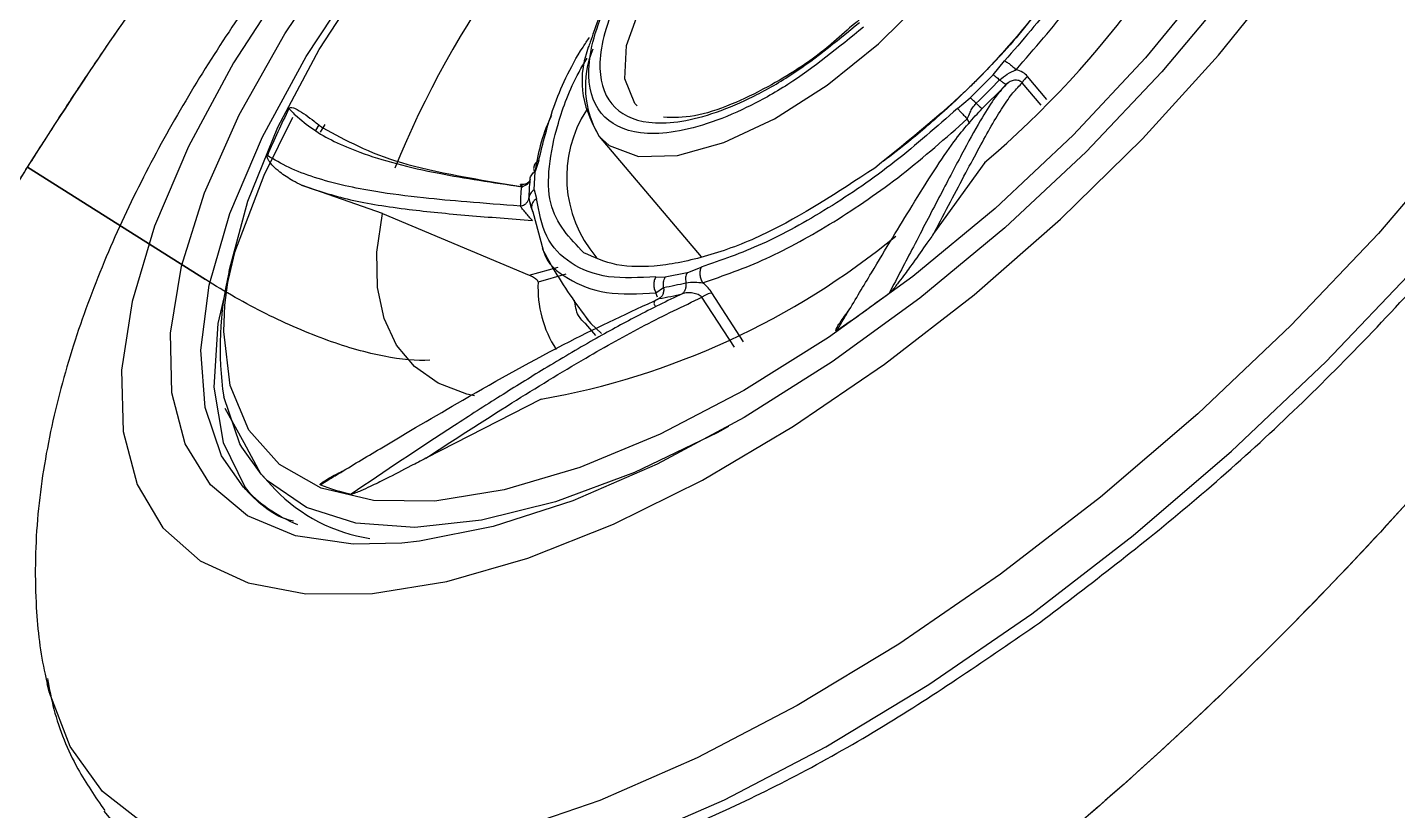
# Model space of a CAD drawing. Extents: x 956 to 1028, y 499 to 635.
# Drawn here: x 1012.891 to 1014.138, y 529.02 to 529.732 of the extents above; entities that cross this region are included whole.
import ezdxf

# ---------------------------------------------------------------- set-up
doc = ezdxf.new("R2010")
doc.units = 0
doc.header["$MEASUREMENT"] = 0
for name, color, linetype in [('1', 4, 'Continuous'), ('BDIM_CYAN', 4, 'Continuous'), ('DIM', 3, 'Continuous')]:
    doc.layers.add(name, color=color, linetype=linetype)

# ---------------------------------------------------------------- blocks, each defined once
blk = doc.blocks.new('MINI 2IN')
at = {"layer": 'BDIM_CYAN', "color": 3}
for p, q in [((-0.0102, -0.3457), (0.0663, -0.3294)), ((-0.0906, -0.3502), (-0.0918, -0.3775)), ((-0.0832, -0.3498), (-0.0843, -0.3764)), ((0.262, -0.3725), (0.2534, -0.4249)), ((-0.072, -0.3856), (-0.0749, -0.3851)), ((-0.0239, -0.3809), (-0.0251, -0.3857)), ((0.2715, -0.3743), (0.2628, -0.428)), ((-0.0695, -0.3996), (-0.0401, -0.3981)), ((-0.0248, -0.3988), (-0.0401, -0.3981)), ((-0.0695, -0.3996), (-0.0858, -0.402)), ((0.2578, -0.4536), (0.245, -0.4487)), ((0.2337, -0.5991), (0.2386, -0.4558)), ((0.2578, -0.4536), (0.2753, -0.4638)), ((0.2911, -0.4591), (0.2826, -0.4581)), ((0.2927, -0.455), (0.2911, -0.4591)), ((0.2956, -0.4541), (0.2957, -0.4542)), ((0.4336, -0.4577), (0.5473, -0.4884)), ((0.2813, -0.4699), (0.2753, -0.4638)), ((0.3576, -0.467), (0.3573, -0.4809)), ((0.3404, -0.5266), (0.364, -0.5383)), ((0.3657, -0.5486), (0.3412, -0.5362)), ((0.4268, -0.6799), (0.3657, -0.5486)), ((0.3246, -0.5891), (0.3411, -0.5568)), ((0.6682, -0.5784), (0.6681, -0.5597)), ((0.9392, -0.5704), (0.9463, -0.5575)), ((0.6605, -0.6105), (0.6682, -0.5786)), ((0.6682, -0.5784), (0.6648, -0.6085)), ((0.3103, -0.603), (0.3138, -0.5958)), ((0.3227, -0.5931), (0.3211, -0.5965)), ((0.3228, -0.5931), (0.3221, -0.5934)), ((0.3103, -0.603), (0.2984, -0.6147)), ((0.6523, -0.6452), (0.6605, -0.6105)), ((0.2891, -0.62), (0.2984, -0.6147)), ((0.4268, -0.6799), (0.4641, -0.7484)), ((0.4114, -0.7751), (0.419, -0.7728)), ((0.421, -0.7765), (0.4154, -0.7783))]:
    blk.add_line(p, q, dxfattribs=at)
at = {"layer": 'BDIM_CYAN', "color": 3, "flags": 128}
for points in [[(0.2342, -0.0129), (0.118, -0.0035), (0, 0), (-0.1183, -0.0026), (-0.2352, -0.0111), (-0.349, -0.0256), (-0.4581, -0.0457), (-0.5611, -0.0713), (-0.6565, -0.1018), (-0.7428, -0.137), (-0.819, -0.1763), (-0.8743, -0.212)], [(0.9804, -0.4477), (0.9816, -0.4211), (0.9731, -0.3703), (0.9508, -0.3203), (0.9148, -0.2719), (0.8658, -0.2257), (0.8044, -0.1824), (0.7314, -0.1426), (0.6479, -0.1067), (0.5551, -0.0755), (0.4543, -0.0492), (0.3468, -0.0282), (0.2342, -0.0129)], [(-0.9763, -0.5737), (-0.986, -0.5543), (-1.0013, -0.5045), (-1.0027, -0.4542), (-0.9902, -0.4042), (-0.9642, -0.355), (-0.9248, -0.3075), (-0.8727, -0.2623), (-0.8086, -0.22), (-0.7334, -0.1812), (-0.6481, -0.1465), (-0.554, -0.1163), (-0.4523, -0.0911), (-0.3445, -0.0713), (-0.2322, -0.057), (-0.1168, -0.0485), (0, -0.046), (0.1165, -0.0494), (0.2311, -0.0587)], [(0.2311, -0.0587), (0.3423, -0.0738), (0.4484, -0.0945), (0.548, -0.1205), (0.6396, -0.1514), (0.722, -0.1867), (0.794, -0.2261), (0.8547, -0.2688), (0.9031, -0.3144), (0.9386, -0.3622), (0.9606, -0.4115), (0.969, -0.4617), (0.9634, -0.5119), (0.9442, -0.5616), (0.9406, -0.568)], [(0.1808, -0.2711), (0.0779, -0.2631), (-0.0267, -0.261), (-0.1311, -0.265), (-0.2335, -0.2749), (-0.332, -0.2906), (-0.4249, -0.3118), (-0.5105, -0.3381), (-0.5872, -0.3691)], [(0.3457, -0.8963), (0.4351, -0.8725), (0.5165, -0.8438), (0.5883, -0.8107), (0.6494, -0.7739), (0.6986, -0.7339), (0.735, -0.6915), (0.7579, -0.6474), (0.7671, -0.6025), (0.7623, -0.5574), (0.7435, -0.5132), (0.7112, -0.4704), (0.666, -0.4299), (0.6085, -0.3925), (0.5399, -0.3587), (0.4613, -0.3291), (0.3742, -0.3044), (0.2801, -0.285), (0.1808, -0.2711)], [(-0.5787, -0.4062), (-0.5335, -0.3843), (-0.4575, -0.3552), (-0.373, -0.3309), (-0.2816, -0.3118), (-0.185, -0.2984), (-0.0851, -0.2909), (0.0161, -0.2895), (0.1166, -0.2941), (0.2146, -0.3047), (0.308, -0.3211), (0.3952, -0.3429), (0.4743, -0.3698), (0.5439, -0.4012), (0.6025, -0.4365), (0.6154, -0.4459)], [(-0.275, -0.3315), (-0.1825, -0.3178), (-0.0865, -0.31), (0.011, -0.3083), (0.1079, -0.3128), (0.2021, -0.3233), (0.2917, -0.3395), (0.3747, -0.3613), (0.4494, -0.388), (0.5141, -0.4192), (0.5676, -0.4541), (0.6085, -0.492), (0.6362, -0.5322), (0.6499, -0.5737), (0.6494, -0.6157), (0.6347, -0.6573), (0.6061, -0.6975), (0.5892, -0.7147)], [(0.324, -0.3246), (0.3355, -0.3274), (0.4155, -0.3513), (0.4867, -0.3798), (0.5477, -0.4125), (0.5972, -0.4486), (0.6342, -0.4874), (0.6579, -0.5281), (0.6679, -0.5699), (0.6682, -0.5784)], [(0.6154, -0.4459), (0.6491, -0.475), (0.6827, -0.516), (0.7028, -0.5586), (0.7088, -0.6021), (0.7007, -0.6455), (0.6786, -0.6881), (0.643, -0.729), (0.5946, -0.7675), (0.5342, -0.8027), (0.4632, -0.834), (0.3827, -0.8608), (0.2946, -0.8825), (0.2003, -0.8988), (0.1018, -0.9092), (0.0011, -0.9137), (-0.1001, -0.9121), (-0.1996, -0.9045)], [(0.3535, -0.4838), (0.3538, -0.4784), (0.3527, -0.4651)], [(0.2337, -0.5991), (0.2325, -0.587), (0.2194, -0.5616), (0.1926, -0.5385), (0.1535, -0.5188), (0.1046, -0.5037), (0.0486, -0.4942), (-0.0111, -0.4907), (-0.0712, -0.4934), (-0.1282, -0.5023), (-0.1786, -0.5168), (-0.2197, -0.536), (-0.249, -0.5589), (-0.2647, -0.584), (-0.2673, -0.6014)], [(0.4765, -0.5006), (0.4806, -0.5066), (0.4932, -0.5316), (0.499, -0.5571), (0.498, -0.5827), (0.4901, -0.6081), (0.4755, -0.633), (0.4543, -0.6571), (0.4268, -0.6799)], [(0.4288, -0.7997), (0.4836, -0.7781), (0.5505, -0.7442), (0.6052, -0.7065), (0.6468, -0.6659), (0.6742, -0.6231), (0.6869, -0.5792), (0.6875, -0.5719)], [(0.6879, -0.5806), (0.6835, -0.6151), (0.6651, -0.6577), (0.6329, -0.6988), (0.5875, -0.7376), (0.5298, -0.7732), (0.4609, -0.805), (0.3823, -0.8323), (0.2956, -0.8545), (0.2025, -0.8713), (0.105, -0.8821), (0.0049, -0.8869), (-0.0955, -0.8856), (-0.1944, -0.8781), (-0.2896, -0.8646), (-0.3793, -0.8453), (-0.4616, -0.8208), (-0.5349, -0.7914), (-0.5976, -0.7578), (-0.6485, -0.7207), (-0.6866, -0.6808), (-0.711, -0.6389), (-0.7212, -0.5959), (-0.7216, -0.5871)], [(0.1894, -0.5965), (0.1894, -0.5995), (0.1812, -0.6224), (0.1595, -0.6437), (0.1257, -0.6619), (0.0823, -0.6757), (0.0321, -0.6843), (-0.0214, -0.687), (-0.0746, -0.6837), (-0.1239, -0.6745), (-0.1659, -0.6601), (-0.1977, -0.6416), (-0.2171, -0.62), (-0.223, -0.5985)], [(0.6648, -0.6085), (0.6639, -0.612), (0.6461, -0.6534)], [(0.5892, -0.7147), (0.5643, -0.7356), (0.51, -0.7707), (0.4446, -0.8021), (0.3693, -0.8291), (0.2858, -0.8511), (0.1958, -0.8677), (0.1013, -0.8784), (0.0043, -0.8832), (-0.0932, -0.8818), (-0.189, -0.8743)]]:
    blk.add_lwpolyline(points, dxfattribs=at)
at = {"layer": 'BDIM_CYAN', "color": 3}
for centre, radius, start, end in [((-0.0007, -1.7166), 1.4069, 82.1214, 84.5063), ((-0.0392, -1.2344), 0.8891, 88.1322, 115.6833), ((0.0602, -1.0495), 0.6998, 57.7508, 87.181), ((-0.0142, -1.2357), 0.8525, 91.838, 93.9301), ((-0.0142, -1.216), 0.8256, 91.838, 93.9301), ((0.1386, -0.6837), 0.2677, 57.4654, 61.8992), ((0.1437, -0.6862), 0.2764, 57.4654, 61.8992), ((0.5164, -0.5645), 0.1518, 1.8135, 39.1893), ((0.2916, -0.4655), 0.1027, 314.8561, 350.7483), ((0.477, -0.6117), 0.1753, 25.9015, 35.466), ((0.1975, -0.5164), 0.112, 284.8336, 358.1142), ((0.5471, -0.5823), 0.1408, 0.716, 25.1961), ((0.1467, -0.5816), 0.0888, 295.3042, 348.6126), ((0.198, -0.4893), 0.1642, 311.2498, 312.894), ((0.2102, -0.5022), 0.1465, 312.8315, 317.6849), ((0.2141, -0.4953), 0.1561, 311.1369, 317.6263), ((0.3995, -0.4895), 0.2961, 304.0794, 326.3967), ((0.0054, 0.0984), 0.8891, 268.1322, 295.6833), ((0.1644, -0.1307), 0.7257, 291.1104, 294.819)]:
    blk.add_arc(centre, radius, start, end, dxfattribs=at)
for points, knots in [([(0.2291, -0.0014), (0.1705, 0.0035), (0.0498, 0.0137), (-0.1076, 0.0106), (-0.235, 0.0007), (-0.3634, -0.0154), (-0.5171, -0.046), (-0.6528, -0.0897), (-0.7475, -0.1305), (-0.788, -0.1531), (-0.8083, -0.1644)], [0, 0, 0, 0, 0.1532463, 0.3156719, 0.4003608, 0.4850674, 0.6578359, 0.8306045, 0.9152934, 1, 1, 1, 1]), ([(0.7121, -0.1268), (0.7106, -0.1259), (0.6898, -0.1137), (0.6376, -0.0943), (0.5388, -0.0591), (0.4034, -0.0247), (0.2861, -0.009), (0.2291, -0.0014)], [0, 0, 0, 0, 0.01298, 0.185306, 0.357668, 0.688173, 1, 1, 1, 1]), ([(-0.0726, -0.3852), (-0.067, -0.3846), (-0.0561, -0.3835), (-0.032, -0.3765), (-0.0003, -0.3656), (0.0409, -0.3505), (0.0863, -0.3337), (0.1189, -0.3217), (0.134, -0.3161)], [0, 0, 0, 0, 0.154219, 0.301464, 0.47799, 0.661716, 0.843633, 1, 1, 1, 1]), ([(0.1922, -0.323), (0.1914, -0.3232), (0.1894, -0.3238), (0.1832, -0.3257), (0.1641, -0.3315), (0.1216, -0.3444), (0.0583, -0.3631), (-0.0027, -0.3802), (-0.0294, -0.3826), (-0.0415, -0.3836)], [0, 0, 0, 0, 0.007324, 0.019564, 0.058649, 0.192116, 0.441769, 0.746986, 1, 1, 1, 1]), ([(0.0663, -0.3294), (0.0702, -0.3285), (0.0807, -0.326), (0.0966, -0.3225), (0.1117, -0.3193), (0.1228, -0.3174), (0.1296, -0.316), (0.1336, -0.3161), (0.134, -0.3161)], [0, 0, 0, 0, 0.191782, 0.518998, 0.728969, 0.85611, 0.98384, 1, 1, 1, 1]), ([(0.1922, -0.323), (0.1923, -0.323), (0.1925, -0.323), (0.1928, -0.3231), (0.193, -0.3232), (0.193, -0.3234), (0.1927, -0.3238), (0.1904, -0.3249), (0.183, -0.327), (0.1757, -0.3285), (0.1708, -0.3295)], [0, 0, 0, 0, 0.011819, 0.023754, 0.034559, 0.046367, 0.066558, 0.129614, 0.419573, 1, 1, 1, 1]), ([(0.0663, -0.3294), (0.0464, -0.3367), (0.0069, -0.3511), (-0.0317, -0.3648), (-0.0567, -0.3722), (-0.0725, -0.3759), (-0.0804, -0.3762), (-0.0843, -0.3764)], [0, 0, 0, 0, 0.284599, 0.565427, 0.713522, 0.857932, 1, 1, 1, 1]), ([(-0.0918, -0.3775), (-0.0909, -0.3775), (-0.0892, -0.3775), (-0.087, -0.3773), (-0.0852, -0.3769), (-0.0846, -0.3766), (-0.0843, -0.3764)], [0, 0, 0, 0, 0.245337, 0.5, 0.754663, 1, 1, 1, 1]), ([(-0.0918, -0.3775), (-0.0917, -0.3794), (-0.0915, -0.3836), (-0.0893, -0.3871), (-0.0881, -0.389)], [0, 0, 0, 0, 0.459104, 1, 1, 1, 1]), ([(-0.0843, -0.3764), (-0.0842, -0.3771), (-0.0841, -0.3784), (-0.083, -0.3807), (-0.0807, -0.3832), (-0.0769, -0.385), (-0.074, -0.3852), (-0.0726, -0.3852)], [0, 0, 0, 0, 0.111418, 0.230072, 0.482003, 0.743082, 1, 1, 1, 1]), ([(-0.0251, -0.3857), (-0.0271, -0.3866), (-0.0305, -0.3882), (-0.0357, -0.3903), (-0.039, -0.3906), (-0.0407, -0.3907)], [0, 0, 0, 0, 0.40286, 0.687897, 1, 1, 1, 1]), ([(0.2535, -0.4372), (0.235, -0.4293), (0.1979, -0.4135), (0.1287, -0.3972), (0.0535, -0.3868), (0.0011, -0.3861), (-0.0251, -0.3857)], [0, 0, 0, 0, 0.25, 0.5, 0.75, 1, 1, 1, 1]), ([(-0.0881, -0.389), (-0.1135, -0.392), (-0.1642, -0.398), (-0.2321, -0.4158), (-0.2912, -0.4387), (-0.3192, -0.4579), (-0.3333, -0.4675)], [0, 0, 0, 0, 0.25, 0.5, 0.75, 1, 1, 1, 1]), ([(-0.0708, -0.3923), (-0.0738, -0.3921), (-0.0798, -0.3919), (-0.0853, -0.3899), (-0.0881, -0.389)], [0, 0, 0, 0, 0.490746, 1, 1, 1, 1]), ([(-0.0248, -0.3988), (0.0002, -0.3992), (0.051, -0.3998), (0.1241, -0.4099), (0.1914, -0.4258), (0.2272, -0.4411), (0.245, -0.4487)], [0, 0, 0, 0, 0.247011, 0.5, 0.752989, 1, 1, 1, 1]), ([(-0.3232, -0.478), (-0.3098, -0.4688), (-0.2826, -0.4502), (-0.2253, -0.4279), (-0.1592, -0.4107), (-0.1101, -0.4049), (-0.0858, -0.402)], [0, 0, 0, 0, 0.2470114, 0.5, 0.7529886, 1, 1, 1, 1]), ([(-0.1734, -0.4228), (-0.1571, -0.4193), (-0.1206, -0.4113), (-0.0387, -0.403), (0.0255, -0.4068), (0.0673, -0.4093)], [0, 0, 0, 0, 0.220848, 0.4935038, 1, 1, 1, 1]), ([(-0.1734, -0.4227), (-0.1716, -0.4222), (-0.1576, -0.4184), (-0.1319, -0.4142), (-0.1007, -0.4098), (-0.0771, -0.4076), (-0.06, -0.4064), (-0.0477, -0.4058), (-0.0341, -0.4053), (-0.0245, -0.4052), (-0.0177, -0.4051)], [0, 0, 0, 0, 0.040062, 0.30443, 0.501937, 0.645566, 0.748575, 0.821934, 0.873992, 1, 1, 1, 1]), ([(-0.0177, -0.4051), (-0.0096, -0.4052), (0.0058, -0.4053), (0.0309, -0.4063), (0.0477, -0.4077), (0.0572, -0.4086)], [0, 0, 0, 0, 0.321146, 0.61203, 1, 1, 1, 1]), ([(0.0673, -0.4093), (0.1069, -0.4156), (0.1678, -0.4252), (0.2328, -0.4508), (0.2735, -0.4745), (0.3029, -0.5014), (0.3111, -0.5207), (0.3151, -0.5302)], [0, 0, 0, 0, 0.3148498, 0.4843389, 0.6574249, 0.8305108, 1, 1, 1, 1]), ([(0.2534, -0.4249), (0.2531, -0.4267), (0.2524, -0.4307), (0.2531, -0.435), (0.2535, -0.4372)], [0, 0, 0, 0, 0.459354, 1, 1, 1, 1]), ([(0.2534, -0.4249), (0.254, -0.4252), (0.2552, -0.426), (0.2577, -0.4269), (0.2603, -0.4276), (0.262, -0.4278), (0.2628, -0.428)], [0, 0, 0, 0, 0.245337, 0.5, 0.754663, 1, 1, 1, 1]), ([(0.5473, -0.4884), (0.5168, -0.4835), (0.4609, -0.4744), (0.3832, -0.4595), (0.3183, -0.4447), (0.2811, -0.4335), (0.2628, -0.428)], [0, 0, 0, 0, 0.317509, 0.5834805, 0.7948327, 1, 1, 1, 1]), ([(0.2628, -0.428), (0.2629, -0.4286), (0.263, -0.43), (0.2641, -0.4329), (0.2663, -0.4364), (0.2698, -0.4401), (0.2725, -0.4416), (0.2739, -0.4424)], [0, 0, 0, 0, 0.111469, 0.230184, 0.482261, 0.743373, 1, 1, 1, 1]), ([(0.2647, -0.4476), (0.2625, -0.446), (0.2586, -0.4432), (0.2551, -0.439), (0.2535, -0.4372)], [0, 0, 0, 0, 0.571403, 1, 1, 1, 1]), ([(0.2739, -0.4424), (0.2887, -0.4467), (0.3172, -0.4551), (0.364, -0.4662), (0.4111, -0.476), (0.4602, -0.485), (0.5307, -0.4969), (0.583, -0.5046), (0.6198, -0.51)], [0, 0, 0, 0, 0.135552, 0.260798, 0.405842, 0.535564, 0.673856, 1, 1, 1, 1]), ([(0.9372, -0.5716), (0.9422, -0.5634), (0.9574, -0.5386), (0.9726, -0.4968), (0.9774, -0.4625), (0.9794, -0.4475)], [0, 0, 0, 0, 0.216024, 0.657932, 1, 1, 1, 1]), ([(0.2826, -0.4581), (0.2833, -0.4572), (0.2847, -0.4554), (0.2874, -0.4537), (0.29, -0.4529), (0.2916, -0.4531), (0.2923, -0.4532)], [0, 0, 0, 0, 0.266689, 0.531115, 0.778754, 1, 1, 1, 1]), ([(0.3411, -0.5568), (0.3412, -0.5566), (0.347, -0.5453), (0.3427, -0.5222), (0.3279, -0.489), (0.3034, -0.469), (0.2911, -0.4591)], [0, 0, 0, 0, 0.0073413, 0.3382277, 0.6691139, 1, 1, 1, 1]), ([(0.2923, -0.4532), (0.2932, -0.4536), (0.2949, -0.4543), (0.2971, -0.4543), (0.2984, -0.4537), (0.2991, -0.4529), (0.2996, -0.4518), (0.2997, -0.451), (0.2998, -0.4506)], [0, 0, 0, 0, 0.277554, 0.532524, 0.651828, 0.767234, 0.882133, 1, 1, 1, 1]), ([(0.6347, -0.5351), (0.6339, -0.535), (0.6319, -0.5346), (0.6257, -0.5334), (0.6061, -0.5296), (0.56, -0.5205), (0.481, -0.5039), (0.384, -0.4819), (0.3209, -0.4621), (0.2923, -0.4532)], [0, 0, 0, 0, 0.007325, 0.019566, 0.058651, 0.192116, 0.441769, 0.746986, 1, 1, 1, 1]), ([(0.2813, -0.4699), (0.293, -0.4794), (0.3166, -0.4986), (0.3324, -0.531), (0.3335, -0.5641), (0.3203, -0.5853), (0.3138, -0.5958)], [0, 0, 0, 0, 0.247011, 0.5, 0.752989, 1, 1, 1, 1]), ([(0.3408, -0.5586), (0.3424, -0.552), (0.3487, -0.5267), (0.3516, -0.501), (0.3537, -0.4821)], [0, 0, 0, 0, 0.260465, 1, 1, 1, 1]), ([(0.3573, -0.4809), (0.3576, -0.4843), (0.3584, -0.4922), (0.3533, -0.4997), (0.3505, -0.5039)], [0, 0, 0, 0, 0.446283, 1, 1, 1, 1]), ([(0.5473, -0.4884), (0.5522, -0.4897), (0.5657, -0.4932), (0.5841, -0.4981), (0.6003, -0.5028), (0.6099, -0.5058), (0.6154, -0.5077), (0.6181, -0.5089), (0.6194, -0.5096), (0.6197, -0.5099), (0.6198, -0.51)], [0, 0, 0, 0, 0.191797, 0.519572, 0.729704, 0.856737, 0.930022, 0.970712, 0.992634, 1, 1, 1, 1]), ([(-0.0114, -0.5112), (0.018, -0.5127), (0.0633, -0.515), (0.1174, -0.528), (0.1542, -0.5412), (0.1839, -0.5576), (0.211, -0.5813), (0.2237, -0.6136), (0.2076, -0.6458), (0.178, -0.6692), (0.1467, -0.6852), (0.1084, -0.698), (0.0531, -0.7103), (0.0076, -0.7121), (-0.022, -0.7133)], [0, 0, 0, 0, 0.119728, 0.18418, 0.25, 0.31582, 0.380272, 0.5, 0.619728, 0.68418, 0.75, 0.81582, 0.880272, 1, 1, 1, 1]), ([(-0.2101, -0.5735), (-0.2077, -0.5707), (-0.2011, -0.563), (-0.1818, -0.5515), (-0.1488, -0.5369), (-0.1001, -0.5242), (-0.0459, -0.5174), (-0.0132, -0.5186), (-0.0015, -0.519)], [0, 0, 0, 0, 0.091323, 0.249204, 0.391299, 0.637461, 0.870614, 1, 1, 1, 1]), ([(-0.0217, -0.7077), (0.0063, -0.7066), (0.0493, -0.7049), (0.1016, -0.6933), (0.1378, -0.6812), (0.1674, -0.6661), (0.1954, -0.644), (0.2106, -0.6136), (0.1986, -0.583), (0.1729, -0.5606), (0.1449, -0.5451), (0.11, -0.5325), (0.059, -0.5203), (0.0161, -0.5181), (-0.0117, -0.5167)], [0, 0, 0, 0, 0.119728, 0.18418, 0.25, 0.31582, 0.380272, 0.5, 0.619728, 0.68418, 0.75, 0.81582, 0.880272, 1, 1, 1, 1]), ([(-0.0015, -0.519), (0.007, -0.5191), (0.0392, -0.5191), (0.0838, -0.5272), (0.1275, -0.54), (0.1596, -0.5546), (0.1722, -0.5666), (0.1786, -0.5728)], [0, 0, 0, 0, 0.1035, 0.392673, 0.575575, 0.782789, 1, 1, 1, 1]), ([(0.3095, -0.52), (0.3096, -0.5204), (0.3097, -0.5209), (0.3093, -0.5193), (0.3093, -0.5192)], [0, 0, 0, 0, 0.923749, 1, 1, 1, 1]), ([(0.3151, -0.5302), (0.3158, -0.5484), (0.3171, -0.5849), (0.2668, -0.627), (0.2218, -0.6507), (0.1986, -0.6579), (0.1939, -0.6593)], [0, 0, 0, 0, 0.373476, 0.746951, 0.948, 1, 1, 1, 1]), ([(0.6347, -0.5351), (0.6347, -0.5352), (0.6348, -0.5353), (0.6347, -0.5354), (0.6345, -0.5355), (0.6341, -0.5356), (0.6331, -0.5356), (0.6292, -0.5352), (0.6213, -0.5336), (0.6144, -0.5316), (0.6102, -0.5303)], [0, 0, 0, 0, 0.013705, 0.027544, 0.040073, 0.053766, 0.077179, 0.150296, 0.486525, 1, 1, 1, 1]), ([(0.6752, -0.5269), (0.6752, -0.5269), (0.6872, -0.5444), (0.6875, -0.5625), (0.6879, -0.5807)], [0, 0, 0, 0, 0.000935, 1, 1, 1, 1]), ([(0.3657, -0.5486), (0.3651, -0.5472), (0.3637, -0.5444), (0.3632, -0.541), (0.3635, -0.5391), (0.3639, -0.5385), (0.364, -0.5383)], [0, 0, 0, 0, 0.355757, 0.72292, 0.91627, 1, 1, 1, 1]), ([(-0.0151, -0.9487), (-0.0112, -0.9486), (0.0015, -0.9486), (0.0291, -0.9481), (0.0722, -0.9466), (0.1291, -0.9431), (0.1956, -0.9368), (0.2681, -0.9272), (0.3438, -0.9139), (0.4203, -0.8967), (0.4966, -0.8752), (0.5719, -0.8492), (0.6457, -0.8179), (0.7173, -0.7807), (0.7856, -0.7366), (0.8488, -0.6853), (0.8998, -0.6304), (0.9277, -0.5913), (0.9382, -0.5722), (0.9392, -0.5704)], [0, 0, 0, 0, 0.009814, 0.031348, 0.068465, 0.116638, 0.173235, 0.235738, 0.302165, 0.371399, 0.442731, 0.516509, 0.592953, 0.672038, 0.753482, 0.837013, 0.922838, 0.992767, 1, 1, 1, 1]), ([(0.3301, -0.5835), (0.3301, -0.5842), (0.3301, -0.5856), (0.33, -0.5888), (0.3299, -0.5928), (0.3297, -0.5973), (0.3295, -0.5995), (0.3294, -0.6005)], [0, 0, 0, 0, 0.111467, 0.230181, 0.482258, 0.743371, 1, 1, 1, 1]), ([(0.4641, -0.7484), (0.4569, -0.7356), (0.4429, -0.7106), (0.4092, -0.6688), (0.3713, -0.627), (0.3436, -0.5978), (0.3301, -0.5835)], [0, 0, 0, 0, 0.280747, 0.545552, 0.776817, 1, 1, 1, 1]), ([(0.3185, -0.6008), (0.3197, -0.5989), (0.3218, -0.5957), (0.3238, -0.5911), (0.3246, -0.5891)], [0, 0, 0, 0, 0.571399, 1, 1, 1, 1]), ([(0.1821, -0.6681), (0.1836, -0.6674), (0.2014, -0.6586), (0.2244, -0.6352), (0.2305, -0.6116), (0.2337, -0.5991)], [0, 0, 0, 0, 0.040731, 0.49375, 1, 1, 1, 1]), ([(0.3063, -0.6128), (0.307, -0.6122), (0.3085, -0.6111), (0.3114, -0.6108), (0.3143, -0.6114), (0.316, -0.6124), (0.3168, -0.6129)], [0, 0, 0, 0, 0.2666892, 0.5311152, 0.7787539, 1, 1, 1, 1]), ([(0.3294, -0.6005), (0.3408, -0.6125), (0.3621, -0.635), (0.3922, -0.6677), (0.4163, -0.6961), (0.4364, -0.7228), (0.4512, -0.746), (0.4628, -0.7689), (0.4669, -0.7825), (0.469, -0.7894)], [0, 0, 0, 0, 0.154271, 0.288952, 0.454424, 0.575072, 0.714225, 0.852753, 1, 1, 1, 1]), ([(0.2891, -0.62), (0.2756, -0.6291), (0.2482, -0.6475), (0.2088, -0.6647), (0.1832, -0.671), (0.1798, -0.6718)], [0, 0, 0, 0, 0.45918, 0.929471, 1, 1, 1, 1]), ([(0.2529, -0.6426), (0.2533, -0.6424), (0.2731, -0.6345), (0.2863, -0.6242), (0.2992, -0.6142)], [0, 0, 0, 0, 0.02364, 1, 1, 1, 1]), ([(0.3063, -0.6128), (0.3057, -0.6132), (0.3046, -0.6141), (0.3026, -0.6148), (0.3005, -0.615), (0.2991, -0.6148), (0.2984, -0.6147)], [0, 0, 0, 0, 0.257259, 0.51339, 0.762603, 1, 1, 1, 1]), ([(0.3071, -0.6121), (0.3077, -0.6119), (0.3089, -0.6115), (0.3118, -0.6118), (0.3144, -0.6131), (0.3155, -0.6144), (0.3161, -0.6149)], [0, 0, 0, 0, 0.280799, 0.543416, 0.783777, 1, 1, 1, 1]), ([(0.4147, -0.7742), (0.4069, -0.7517), (0.3911, -0.7063), (0.3411, -0.6436), (0.3158, -0.6119)], [0, 0, 0, 0, 0.495173, 1, 1, 1, 1]), ([(0.3168, -0.6129), (0.3166, -0.6135), (0.3164, -0.6146), (0.3161, -0.615), (0.3159, -0.6147), (0.3158, -0.6141), (0.3158, -0.6132), (0.3158, -0.6124), (0.3158, -0.6119)], [0, 0, 0, 0, 0.277558, 0.532524, 0.651825, 0.767232, 0.882131, 1, 1, 1, 1]), ([(0.4254, -0.7994), (0.4245, -0.7927), (0.422, -0.7735), (0.4057, -0.7328), (0.3698, -0.6777), (0.3333, -0.6331), (0.3168, -0.6129)], [0, 0, 0, 0, 0.141781, 0.406989, 0.731223, 1, 1, 1, 1]), ([(-0.0078, -0.7134), (0.0013, -0.7135), (0.0381, -0.7138), (0.0909, -0.7044), (0.146, -0.6882), (0.17, -0.6749), (0.1821, -0.6681)], [0, 0, 0, 0, 0.123269, 0.501901, 0.746612, 1, 1, 1, 1]), ([(0.4641, -0.7484), (0.4652, -0.7512), (0.4681, -0.7588), (0.4706, -0.769), (0.4717, -0.778), (0.4715, -0.7834), (0.471, -0.7865), (0.4702, -0.7882), (0.4696, -0.7891), (0.4691, -0.7894), (0.469, -0.7894)], [0, 0, 0, 0, 0.191801, 0.519634, 0.729787, 0.856818, 0.93009, 0.970764, 0.992671, 1, 1, 1, 1]), ([(0.4257, -0.8078), (0.4256, -0.8078), (0.4255, -0.8079), (0.4251, -0.8079), (0.4247, -0.8079), (0.4243, -0.8078), (0.4236, -0.8074), (0.422, -0.8056), (0.4191, -0.7979), (0.417, -0.7871), (0.4153, -0.7774), (0.4147, -0.7742)], [0, 0, 0, 0, 0.005501, 0.011055, 0.016084, 0.02158, 0.030977, 0.060324, 0.195274, 0.730604, 1, 1, 1, 1]), ([(0.4257, -0.8078), (0.4257, -0.8074), (0.4257, -0.8065), (0.4257, -0.8038), (0.4255, -0.8013), (0.4254, -0.7994)], [0, 0, 0, 0, 0.12489, 0.333597, 1, 1, 1, 1])]:
    blk.add_open_spline(points, degree=3, knots=knots, dxfattribs=at)
for points in [[(-0.0726, -0.3852), (-0.0724, -0.3853), (-0.0721, -0.3855), (-0.0717, -0.387), (-0.0712, -0.3893), (-0.0709, -0.3913), (-0.0708, -0.3923)], [(-0.0407, -0.3907), (-0.0408, -0.3897), (-0.0409, -0.3877), (-0.0411, -0.3854), (-0.0413, -0.3839), (-0.0414, -0.3837), (-0.0415, -0.3836)], [(-0.0248, -0.3988), (-0.0249, -0.3982), (-0.0249, -0.3968), (-0.025, -0.3935), (-0.0251, -0.3897), (-0.0251, -0.387), (-0.0251, -0.3857)], [(-0.0858, -0.402), (-0.0861, -0.4013), (-0.0866, -0.4), (-0.0873, -0.3967), (-0.0879, -0.3929), (-0.088, -0.3903), (-0.0881, -0.389)], [(-0.0695, -0.3996), (-0.0696, -0.3992), (-0.0699, -0.3984), (-0.0702, -0.3966), (-0.0706, -0.3946), (-0.0707, -0.393), (-0.0708, -0.3923)], [(-0.0407, -0.3907), (-0.0407, -0.3915), (-0.0406, -0.3931), (-0.0404, -0.3951), (-0.0403, -0.3969), (-0.0402, -0.3977), (-0.0401, -0.3981)], [(0.245, -0.4487), (0.2459, -0.4482), (0.2479, -0.4472), (0.2505, -0.4444), (0.2526, -0.441), (0.2532, -0.4385), (0.2535, -0.4372)], [(0.2578, -0.4536), (0.2585, -0.4533), (0.2598, -0.4528), (0.2616, -0.4514), (0.2633, -0.4497), (0.2642, -0.4483), (0.2647, -0.4476)], [(0.2739, -0.4424), (0.2731, -0.4423), (0.2715, -0.4422), (0.2689, -0.4432), (0.2665, -0.445), (0.2653, -0.4467), (0.2647, -0.4476)], [(0.2826, -0.4581), (0.2821, -0.4588), (0.2811, -0.4601), (0.2793, -0.4617), (0.2773, -0.4631), (0.2759, -0.4636), (0.2753, -0.4638)], [(0.2813, -0.4699), (0.2824, -0.4695), (0.2847, -0.4686), (0.2877, -0.466), (0.29, -0.4628), (0.2907, -0.4603), (0.2911, -0.4591)], [(0.3138, -0.5958), (0.315, -0.5958), (0.3175, -0.5959), (0.3208, -0.5946), (0.3234, -0.5923), (0.3242, -0.5902), (0.3246, -0.5891)], [(0.3103, -0.603), (0.3111, -0.6031), (0.3126, -0.6033), (0.3148, -0.6029), (0.3169, -0.6021), (0.318, -0.6012), (0.3185, -0.6008)], [(0.3294, -0.6005), (0.3285, -0.6), (0.3266, -0.599), (0.3236, -0.5987), (0.3207, -0.5992), (0.3192, -0.6003), (0.3185, -0.6008)], [(0.2891, -0.62), (0.2903, -0.6202), (0.2926, -0.6205), (0.2957, -0.6194), (0.2981, -0.6173), (0.2988, -0.6152), (0.2992, -0.6142)]]:
    blk.add_open_spline(points, degree=3, dxfattribs=at)
blk = doc.blocks.new('2026 SX')
at = {"layer": '1', "color": 3}
for p, q in [((57.1567, 17.2756), (56.9947, 17.3779)), ((56.9947, 17.3779), (57.1567, 17.2756))]:
    blk.add_line(p, q, dxfattribs=at)
for points, knots in [([(58.4571, 29.5964), (58.4107, 29.0786), (58.3642, 28.5607), (58.2945, 27.7839), (58.2714, 27.525), (58.2365, 27.1366), (58.2248, 27.0071), (58.1998, 26.7482), (58.1865, 26.6187), (58.1436, 26.2304), (58.1111, 25.9716), (58.0349, 25.4546), (57.9913, 25.1963), (57.8895, 24.6815), (57.8312, 24.4248), (57.696, 23.9147), (57.6191, 23.6613), (57.4428, 23.1604), (57.3434, 22.9129), (57.1746, 22.5493), (57.1152, 22.4293), (56.9896, 22.1925), (56.9235, 22.0755), (56.8191, 21.903), (56.7834, 21.846), (56.7103, 21.733), (56.6728, 21.677), (56.5962, 21.5662), (56.5571, 21.5112), (56.4771, 21.4026), (56.436, 21.349), (56.3529, 21.2427), (56.311, 21.1897), (56.2269, 21.0841), (56.1847, 21.0314), (56.0577, 20.8736), (55.9724, 20.7689), (55.199, 19.8309), (54.4706, 19.0293), (52.9405, 17.4991), (52.1387, 16.7705), (51.2003, 15.9963), (51.0955, 15.9109), (50.9376, 15.7838), (50.8848, 15.7416), (50.779, 15.6575), (50.7261, 15.6155), (50.6197, 15.5323), (50.5661, 15.4912), (50.4574, 15.4111), (50.4025, 15.3719), (50.236, 15.2569), (50.1228, 15.1837), (49.7776, 14.9745), (49.5399, 14.849), (49.0545, 14.6238), (48.8068, 14.5243), (48.3053, 14.3478), (48.0516, 14.2708), (47.5409, 14.1355), (47.2839, 14.0772), (46.7683, 13.9753), (46.5097, 13.9316), (45.9919, 13.8554), (45.7328, 13.8229), (45.3439, 13.7801), (45.2142, 13.7667), (44.9549, 13.7417), (44.8252, 13.73), (44.4363, 13.6952), (44.1769, 13.6719), (43.399, 13.6021), (42.8803, 13.5556), (42.3616, 13.5091)], [0, 0, 0, 0, 0.0625, 0.0625, 0.09375, 0.09375, 0.109375, 0.109375, 0.125, 0.125, 0.15625, 0.15625, 0.1875, 0.1875, 0.21875, 0.21875, 0.25, 0.25, 0.28125, 0.28125, 0.296875, 0.296875, 0.3125, 0.3125, 0.320313, 0.320313, 0.328125, 0.328125, 0.335938, 0.335938, 0.34375, 0.34375, 0.351563, 0.351563, 0.359375, 0.359375, 0.375, 0.375, 0.5, 0.5, 0.625, 0.625, 0.640625, 0.640625, 0.648438, 0.648438, 0.65625, 0.65625, 0.664063, 0.664063, 0.671875, 0.671875, 0.6875, 0.6875, 0.71875, 0.71875, 0.75, 0.75, 0.78125, 0.78125, 0.8125, 0.8125, 0.84375, 0.84375, 0.875, 0.875, 0.890625, 0.890625, 0.90625, 0.90625, 0.9375, 0.9375, 1, 1, 1, 1]), ([(58.4571, 29.5964), (58.4373, 29.3755), (58.4175, 29.1548), (58.3877, 28.8218), (58.3777, 28.7104), (58.3626, 28.5426), (58.3576, 28.4865), (58.3475, 28.3741), (58.3424, 28.3177), (58.3172, 28.0364), (58.2972, 27.8139), (58.2746, 27.5621), (58.2703, 27.513), (58.2639, 27.4418), (58.2618, 27.4187), (58.2576, 27.3717), (58.2533, 27.3236), (58.2483, 27.2684), (58.2442, 27.2224), (58.2427, 27.2062), (58.2396, 27.1721), (58.238, 27.1542), (58.2295, 27.0608), (58.2215, 26.9742), (58.2087, 26.8408), (58.2043, 26.7958), (58.1953, 26.7063), (58.1815, 26.5722), (58.1668, 26.4386), (58.1358, 26.1723), (58.1132, 25.9956), (58.0388, 25.4691), (57.98, 25.1227), (57.8375, 24.444), (57.7538, 24.1116), (57.556, 23.4649), (57.4419, 23.1505), (57.2441, 22.6949), (57.1736, 22.5455), (57.0233, 22.2526), (56.9435, 22.1092), (56.8171, 21.8996), (56.7739, 21.8306), (56.7064, 21.7275), (56.6835, 21.6933), (56.6368, 21.6247), (56.6128, 21.5903), (56.565, 21.5227), (56.5411, 21.4896), (56.5064, 21.4424), (56.4949, 21.4269), (56.4763, 21.4021), (56.4699, 21.3936), (56.4563, 21.3757), (56.449, 21.3662), (56.4344, 21.3473), (56.4272, 21.338), (56.4142, 21.3211), (56.4084, 21.3137), (56.3983, 21.3007), (56.394, 21.2953), (56.3871, 21.2863), (56.3842, 21.2827), (56.3697, 21.2643), (56.3581, 21.2495), (56.2997, 21.1756), (56.2526, 21.1163), (56.1582, 20.9982), (56.1109, 20.9395), (55.969, 20.7646), (55.8745, 20.6496), (55.4022, 20.0828), (55.0257, 19.655), (54.2821, 18.8487), (53.915, 18.4702), (53.1958, 17.7599), (52.8438, 17.4281), (52.1599, 16.808), (51.828, 16.5197), (51.4281, 16.1846), (51.349, 16.1189), (51.2311, 16.0219), (51.1919, 15.9898), (51.1136, 15.9259), (51.0744, 15.8941), (50.9573, 15.7996), (50.8803, 15.7379), (50.7993, 15.6737), (50.7904, 15.6666), (50.7727, 15.6526), (50.764, 15.6457), (50.7463, 15.6317), (50.7375, 15.6247), (50.7185, 15.6098), (50.7083, 15.6017), (50.6847, 15.5831), (50.6713, 15.5726), (50.6412, 15.5491), (50.6243, 15.536), (50.5882, 15.5084), (50.5691, 15.4939), (50.5303, 15.4648), (50.5104, 15.4501), (50.45, 15.406), (50.4088, 15.3766), (50.3273, 15.3198), (50.2866, 15.2922), (50.1647, 15.2111), (50.0831, 15.1595), (49.8375, 15.011), (49.6729, 14.9208), (49.1783, 14.6727), (48.8477, 14.5372), (48.3568, 14.3667), (48.194, 14.3154), (47.871, 14.2218), (47.7108, 14.1797), (47.3935, 14.1031), (47.2365, 14.0686), (46.9264, 14.006), (46.7732, 13.9778), (46.4721, 13.9268), (46.3241, 13.9039), (46.0341, 13.8623), (45.8918, 13.8437), (45.6806, 13.8179), (45.6106, 13.8097), (45.5055, 13.7979), (45.4706, 13.794), (45.4006, 13.7864), (45.3656, 13.7827), (45.1922, 13.7645), (45.0585, 13.7515), (44.9174, 13.7384), (44.8905, 13.7359), (44.8398, 13.7313), (44.8162, 13.7292), (44.7715, 13.7252), (44.7504, 13.7233), (44.7096, 13.7196), (44.6898, 13.7179), (44.5922, 13.7092), (44.5201, 13.7027), (44.3825, 13.6904), (44.3172, 13.6845), (44.1893, 13.673), (44.1267, 13.6674), (43.9423, 13.6509), (43.8246, 13.6404), (43.6028, 13.621), (43.4985, 13.612), (43.2058, 13.587), (43.0374, 13.573), (42.6125, 13.5377), (42.4361, 13.5232), (42.3667, 13.5175)], [0, 0, 0, 0, 0.015625, 0.015625, 0.023437, 0.023437, 0.027344, 0.027344, 0.03125, 0.03125, 0.046875, 0.046875, 0.050781, 0.050781, 0.052734, 0.052734, 0.054687, 0.056641, 0.056641, 0.057617, 0.057617, 0.058594, 0.058594, 0.0625, 0.0625, 0.064453, 0.064453, 0.066406, 0.070312, 0.070312, 0.078125, 0.078125, 0.09375, 0.09375, 0.109375, 0.109375, 0.125, 0.125, 0.132812, 0.132812, 0.140625, 0.140625, 0.144531, 0.144531, 0.146484, 0.146484, 0.148437, 0.148437, 0.150391, 0.150391, 0.151367, 0.151367, 0.151855, 0.151855, 0.152344, 0.152344, 0.152832, 0.152832, 0.15332, 0.15332, 0.153809, 0.153809, 0.154297, 0.154297, 0.15625, 0.15625, 0.164062, 0.164062, 0.171875, 0.171875, 0.1875, 0.1875, 0.25, 0.25, 0.3125, 0.3125, 0.375, 0.375, 0.4375, 0.4375, 0.453125, 0.453125, 0.460938, 0.460938, 0.46875, 0.46875, 0.484375, 0.484375, 0.486328, 0.486328, 0.488281, 0.488281, 0.490234, 0.490234, 0.492188, 0.492188, 0.494141, 0.494141, 0.496094, 0.496094, 0.498047, 0.498047, 0.5, 0.5, 0.503906, 0.503906, 0.507813, 0.507813, 0.515625, 0.515625, 0.53125, 0.53125, 0.5625, 0.5625, 0.578125, 0.578125, 0.59375, 0.59375, 0.609375, 0.609375, 0.625, 0.625, 0.640625, 0.640625, 0.65625, 0.65625, 0.664063, 0.664063, 0.667969, 0.667969, 0.671875, 0.671875, 0.6875, 0.6875, 0.691406, 0.691406, 0.695313, 0.695313, 0.699219, 0.699219, 0.703125, 0.703125, 0.71875, 0.71875, 0.734375, 0.734375, 0.75, 0.75, 0.78125, 0.78125, 0.8125, 0.8125, 0.875, 0.875, 1, 1, 1, 1]), ([(60.1393, 17.1768), (60.0659, 17.255), (59.8479, 17.4872), (59.456, 17.9077), (58.9734, 18.4286), (58.4813, 18.9631), (57.9971, 19.4934), (57.6908, 19.823), (57.5376, 19.9878)], [0, 0, 0, 0, 0.092159, 0.273725, 0.455297, 0.636866, 0.818433, 1, 1, 1, 1]), ([(57.5408, 19.9915), (57.566, 19.9717), (57.6198, 19.9294), (57.727, 19.8447), (57.8621, 19.7375), (58.0205, 19.6096), (58.1766, 19.4803), (58.33, 19.3491), (58.53, 19.1709), (58.7722, 18.9432), (59.0517, 18.6647), (59.2645, 18.4425), (59.4401, 18.2546), (59.6131, 18.067), (59.8352, 17.8214), (60.0823, 17.5452), (60.3259, 17.2735), (60.5642, 17.0108), (60.7979, 16.7578), (61.0286, 16.5149), (61.2063, 16.3338), (61.3325, 16.2081), (61.4068, 16.135), (61.4816, 16.0624), (61.5567, 15.9904), (61.6322, 15.9188), (61.6825, 15.872), (61.7078, 15.8485)], [0, 0, 0, 0, 0.014666, 0.03125, 0.062502, 0.093752, 0.125, 0.15625, 0.1875, 0.25, 0.3125, 0.374999, 0.398083, 0.4375, 0.5, 0.5625, 0.625, 0.688553, 0.75, 0.81166, 0.875, 0.895304, 0.91582, 0.936547, 0.957486, 0.978637, 1, 1, 1, 1]), ([(57.6015, 19.9197), (57.7425, 19.7676), (58.0245, 19.4632), (58.4695, 18.9762), (58.9212, 18.4852), (59.3678, 18.0027), (59.8005, 17.5379), (60.2021, 17.1093), (60.4713, 16.823), (60.5969, 16.6902), (60.6088, 16.6775)], [0, 0, 0, 0, 0.141604, 0.283378, 0.425283, 0.567443, 0.709455, 0.851671, 0.985882, 1, 1, 1, 1]), ([(56.9947, 17.3779), (57.0174, 17.4131), (57.0643, 17.4861), (57.1457, 17.5993), (57.2396, 17.7197), (57.3434, 17.8411), (57.4522, 17.9577), (57.5646, 18.0682), (57.6828, 18.1744), (57.8091, 18.2766), (57.9296, 18.3629), (58.0412, 18.4332), (58.1431, 18.489), (58.2432, 18.535), (58.3404, 18.57), (58.4326, 18.5929), (58.5185, 18.603), (58.5963, 18.6001), (58.6648, 18.5842), (58.7234, 18.5561), (58.7709, 18.5168), (58.8082, 18.4674), (58.836, 18.403), (58.8512, 18.3497), (58.852, 18.3121), (58.8521, 18.3078)], [0, 0, 0, 0, 0.0395078, 0.0818048, 0.1268411, 0.1759275, 0.2228209, 0.2675408, 0.3162682, 0.3669845, 0.4197136, 0.4616293, 0.5037243, 0.5474497, 0.5913434, 0.6359013, 0.6807106, 0.7254298, 0.7699942, 0.8136816, 0.8573442, 0.8991056, 0.9409559, 0.9932829, 1, 1, 1, 1]), ([(56.9947, 17.3779), (56.9981, 17.3831), (57.0054, 17.3945), (57.0173, 17.4132), (57.0293, 17.4318), (57.0463, 17.4577), (57.072, 17.4957), (57.1078, 17.5465), (57.1622, 17.6205), (57.2338, 17.7121), (57.3523, 17.8522), (57.5162, 18.0255), (57.6844, 18.1768), (57.8275, 18.2898), (57.9311, 18.3637), (58.0381, 18.4312), (58.1381, 18.4864), (58.2354, 18.5317), (58.3285, 18.566), (58.417, 18.5894), (58.5008, 18.6016), (58.5759, 18.6018), (58.6425, 18.5907), (58.7008, 18.5687), (58.768, 18.5242), (58.8289, 18.4411), (58.8608, 18.3033), (58.8511, 18.133), (58.8083, 17.9694), (58.7609, 17.8467), (58.7292, 17.7751), (58.7018, 17.7181), (58.6736, 17.6636), (58.6465, 17.6145), (58.6267, 17.5799), (58.6098, 17.5512), (58.5945, 17.526), (58.5826, 17.5075), (58.5771, 17.4989)], [0, 0, 0, 0, 0.0044265, 0.0096167, 0.0156068, 0.019961, 0.0312088, 0.0474052, 0.062421, 0.0933032, 0.1249238, 0.1835004, 0.2498345, 0.2770915, 0.3123003, 0.3432026, 0.3748091, 0.405788, 0.4371183, 0.4686468, 0.5002154, 0.5332154, 0.5629191, 0.593222, 0.6254061, 0.687873, 0.7502616, 0.8126703, 0.875112, 0.9063418, 0.9224237, 0.9375655, 0.9554596, 0.9687798, 0.9789487, 0.9843831, 0.9927128, 1, 1, 1, 1]), ([(58.5771, 17.4989), (58.5745, 17.4947), (58.568, 17.4845), (58.5561, 17.4661), (58.541, 17.4434), (58.523, 17.4168), (58.4964, 17.3782), (58.4628, 17.3315), (58.3805, 17.2221), (58.2766, 17.098), (58.148, 16.9624), (58.0495, 16.8667), (57.9471, 16.7751), (57.8166, 16.6681), (57.6403, 16.5417), (57.4835, 16.4528), (57.3461, 16.3902), (57.2543, 16.3564), (57.1549, 16.3312), (57.0466, 16.3158), (56.9273, 16.3241), (56.8189, 16.3766), (56.7482, 16.4698), (56.7171, 16.6003), (56.7258, 16.7359), (56.7528, 16.8571), (56.7829, 16.9538), (56.8225, 17.0551), (56.8634, 17.1435), (56.9002, 17.2149), (56.9296, 17.2687), (56.9569, 17.3159), (56.979, 17.3524), (56.9906, 17.3712), (56.9947, 17.3779)], [0, 0, 0, 0, 0.003475, 0.008654, 0.015617, 0.022757, 0.031233, 0.048341, 0.062467, 0.124916, 0.15629, 0.187428, 0.217265, 0.249972, 0.305056, 0.374882, 0.393187, 0.437402, 0.46682, 0.499964, 0.562444, 0.624904, 0.687465, 0.750015, 0.812486, 0.843754, 0.875052, 0.906331, 0.937527, 0.953813, 0.968768, 0.984051, 0.994319, 1, 1, 1, 1]), ([(58.5771, 17.4989), (58.5729, 17.4924), (58.5646, 17.4793), (58.5519, 17.4598), (58.539, 17.4403), (58.5258, 17.4208), (58.5124, 17.4013), (58.4988, 17.3818), (58.4849, 17.3624), (58.4544, 17.3201), (58.4054, 17.2552), (58.3327, 17.1655), (58.2534, 17.0743), (58.1647, 16.9796), (58.07, 16.886), (57.9664, 16.7917), (57.8576, 16.7011), (57.7414, 16.6136), (57.6229, 16.5341), (57.5018, 16.4635), (57.382, 16.4047), (57.2649, 16.3596), (57.1543, 16.3301), (57.0528, 16.3175), (56.9629, 16.322), (56.8863, 16.3432), (56.8242, 16.3799), (56.7773, 16.4303), (56.7449, 16.4925), (56.7266, 16.5636), (56.7208, 16.6426), (56.7264, 16.7252), (56.7417, 16.8117), (56.7647, 16.8977), (56.7944, 16.9845), (56.8286, 17.0682), (56.867, 17.1508), (56.9011, 17.2168), (56.9295, 17.2683), (56.9504, 17.3048), (56.9721, 17.3413), (56.9872, 17.3657), (56.9947, 17.3779)], [0, 0, 0, 0, 0.005512, 0.011022, 0.01653, 0.022038, 0.027547, 0.033059, 0.038577, 0.0441, 0.069053, 0.094025, 0.121985, 0.149936, 0.180637, 0.211291, 0.245122, 0.278805, 0.315349, 0.351707, 0.389766, 0.428604, 0.467943, 0.507487, 0.546936, 0.585993, 0.62438, 0.66184, 0.697495, 0.733166, 0.765983, 0.798771, 0.828488, 0.858115, 0.8847, 0.911178, 0.934775, 0.958298, 0.968794, 0.979235, 0.989633, 1, 1, 1, 1]), ([(57.3609, 17.2021), (57.349, 17.2016), (57.335, 17.2028), (57.3036, 17.2088), (57.2862, 17.2137), (57.2498, 17.2268), (57.2307, 17.235), (57.193, 17.2539), (57.1743, 17.2645), (57.1567, 17.2756)], [0, 0, 0, 0, 0.25, 0.25, 0.5, 0.5, 0.75, 0.75, 1, 1, 1, 1]), ([(57.3609, 17.2021), (57.349, 17.2016), (57.335, 17.2028), (57.3036, 17.2088), (57.2862, 17.2137), (57.2498, 17.2268), (57.2307, 17.235), (57.193, 17.2539), (57.1743, 17.2645), (57.1567, 17.2756)], [0, 0, 0, 0, 0.25, 0.25, 0.5, 0.5, 0.75, 0.75, 1, 1, 1, 1])]:
    blk.add_open_spline(points, degree=3, knots=knots, dxfattribs=at)
at = {"layer": 'DIM', "rotation": 222.237030481085}
blk.add_blockref('MINI 2IN', (58.0909, 17.1193), dxfattribs=at)

msp = doc.modelspace()

# ---------------------------------------------------------------- block references
at = {"layer": '1'}
msp.add_blockref('2026 SX', (955.8964, 512.2273), dxfattribs=at)

doc.saveas('drawing.dxf')
